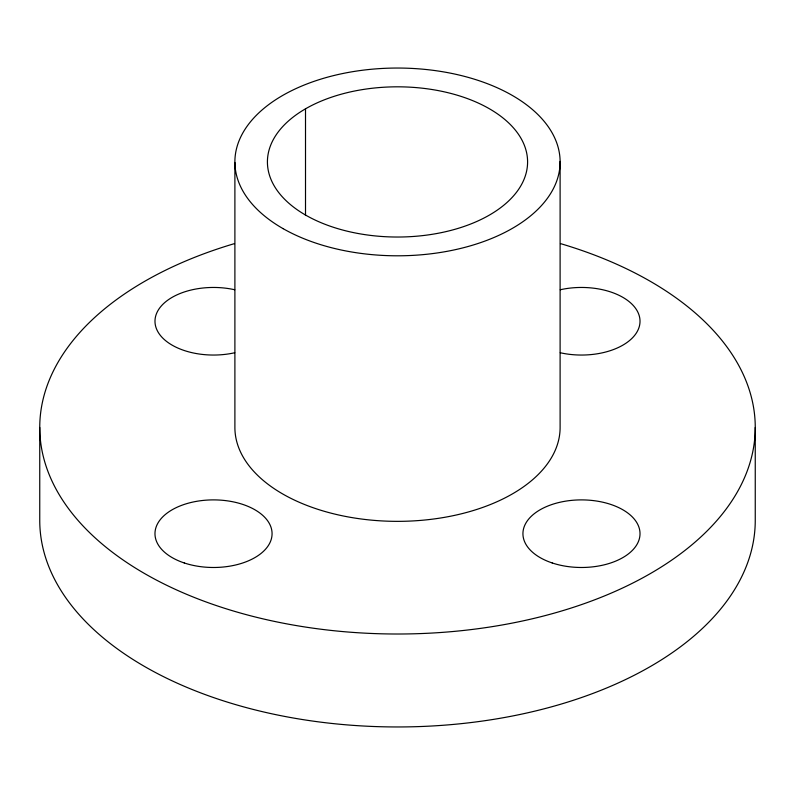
<?xml version="1.0" encoding="UTF-8"?>
<svg xmlns="http://www.w3.org/2000/svg" width="795" height="795" viewBox="0 0 795 795"><rect width="100%" height="100%" fill="white"/><g stroke="black" fill="none" stroke-linecap="round" stroke-linejoin="round"><path stroke-width="1.19" d="M755.25 427.472L755.25 520.417A357.75 206.541 0 0 1 397.5 726.958A357.75 206.541 0 0 1 39.75 520.417L39.75 427.472M560.107 161.385L560.107 426.935A162.617 93.88 0 0 1 398.424 521.351A162.617 93.88 0 0 1 234.893 428.008L234.893 162.458M305.509 108.816L305.509 215.534M560.465 243.598A357.75 206.541 0 0 1 675.392 557.543A357.75 206.541 0 0 1 119.608 557.543A357.75 206.541 0 0 1 234.535 243.598M234.734 352.751A58.542 33.797 0 0 1 154.985 321.25A58.542 33.797 0 0 1 234.734 289.748M560.266 289.748A58.542 33.797 0 0 1 640.015 321.25A58.542 33.797 0 0 1 560.266 352.751M283.169 228.682A162.617 93.88 0 0 0 554.811 185.702A162.617 93.88 0 0 0 354.52 71.381A162.617 93.88 0 0 0 283.169 228.682M305.509 215.028A130.092 75.108 0 0 0 523.16 181.359A130.092 75.108 0 0 0 363.832 89.378A130.092 75.108 0 0 0 305.509 215.028M552.207 562.959A58.542 33.797 0 0 0 640.015 533.693A58.542 33.797 0 0 0 552.207 504.418A58.542 33.797 0 0 0 552.207 562.959M184.251 562.959A58.542 33.797 0 0 0 272.069 533.693A58.542 33.797 0 0 0 184.251 504.418A58.542 33.797 0 0 0 184.251 562.959"/></g></svg>
